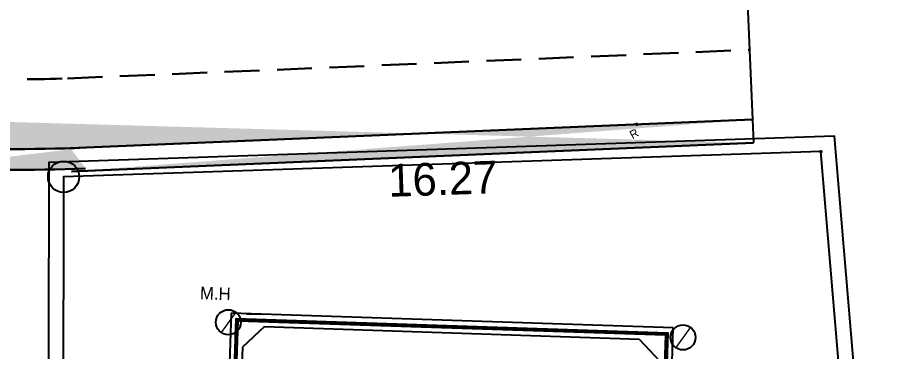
# Model space of a CAD drawing. Extents: x 151242 to 151523, y 158752 to 159354.
# Drawn here: x 151373.25 to 151391.81, y 159212.58 to 159219.77 of the extents above; entities that cross this region are included whole.
import ezdxf
from ezdxf.enums import TextEntityAlignment as Align

# ---------------------------------------------------------------- set-up
doc = ezdxf.new("R2010")
doc.units = 0
doc.header["$LTSCALE"] = 3
doc.header["$MEASUREMENT"] = 0
doc.header["$PDMODE"] = 2
doc.header["$PDSIZE"] = 0.03
for name, pattern in [('0181 00 ST MF 0100$0$HIDDEN', [0.375, 0.25, -0.125]), ('AUSGEZOGEN', [0]), ('SOLID_LINE', [0])]:
    doc.linetypes.add(name, pattern=pattern)
doc.layers.get('0').update_dxf_attribs({"linetype": 'CONTINUOUS'})
doc.layers.get('DEFPOINTS').update_dxf_attribs({"linetype": 'CONTINUOUS'})
for name, color, linetype in [('EBENE0', 7, 'AUSGEZOGEN'), ('ELEV', 1, 'CONTINUOUS'), ('Height', 7, 'CONTINUOUS'), ('Point Code', 7, 'CONTINUOUS'), ('Point_ID', 7, 'CONTINUOUS'), ('TEXTS', 1, 'CONTINUOUS')]:
    doc.layers.add(name, color=color, linetype=linetype)
doc.dimstyles.get("Standard").update_dxf_attribs({"dimtxt": 0.7, "dimasz": 0.5, "dimexe": 4.572, "dimexo": 1.5875, "dimgap": 0.01, "dimtad": 1, "dimzin": 0, "dimdsep": 46, "dimtxsty": 'Standard', "dimcen": 2.286, "dimse1": 1, "dimse2": 1, "dimsd1": 1, "dimsd2": 1, "dimadec": 0, "dimazin": 0, "dimtfac": 1, "dimtdec": 4, "dimtofl": 0, "dimtmove": 0, "dimatfit": 3, "dimfxl": 1, "dimtolj": 1, "dimtzin": 0, "dimarcsym": 0})

# ---------------------------------------------------------------- blocks, each defined once
blk = doc.blocks.new('*D893')
at = {"layer": 'DEFPOINTS', "color": 0, "transparency": 16777216}
for p in [(151374.245, 159216.341, 260.069), (151374.217, 159200.524, 260.069), (151374.821, 159200.523)]:
    blk.add_point(p, dxfattribs=at)
at = {"color": 0, "transparency": 16777216, "insert": (151374.475, 159208.432), "char_height": 0.7, "attachment_point": 5, "rotation": 89.8983}
blk.add_mtext('\\A1;15.82', dxfattribs=at)
blk = doc.blocks.new('*D894')
at = {"layer": 'DEFPOINTS', "color": 0, "transparency": 16777216}
for p in [(151390.505, 159216.882, 260.069), (151374.245, 159216.341, 260.069), (151390.528, 159216.205)]:
    blk.add_point(p, dxfattribs=at)
at = {"color": 0, "transparency": 16777216, "insert": (151382.385, 159216.294), "char_height": 0.7, "attachment_point": 5, "rotation": 1.9063}
blk.add_mtext('\\A1;16.27', dxfattribs=at)

msp = doc.modelspace()

# ---------------------------------------------------------------- hatches: boundary and pattern name
at = {"lineweight": 13}
h = msp.add_hatch(dxfattribs=at)
h.set_pattern_fill('ANSI36', color=8, scale=0.896)
h.set_pattern_definition([(45, (15300.7947, 16592.1553), (1.50868303, 5.53183777), [7.112, -1.4224, 0, -1.4224])])
h.paths.add_polyline_path([(151377.939, 159213.435, 0.612099), (151377.513, 159213.217, 0.240619), (151377.624, 159212.999)])
h = msp.add_hatch(dxfattribs=at)
h.set_pattern_fill('ANSI36', color=8, scale=0.896)
h.set_pattern_definition([(45, (15310.557, 16591.8307), (1.50868303, 5.53183777), [7.112, -1.4224, 0, -1.4224])])
h.paths.add_polyline_path([(151387.701, 159213.11, 0.612099), (151387.275, 159212.892, 0.240619), (151387.386, 159212.675)])
at = {"layer": 'TEXTS'}
h = msp.add_hatch(dxfattribs=at)
h.set_pattern_fill('AR-HBONE', color=2, scale=0.05)
edge = h.paths.add_edge_path()
edge.add_line((151353.087, 159218.078), (151372.252, 159216.971))
edge.add_line((151353.058, 159217.579), (151372.223, 159216.471))
edge.add_arc((151373.257, 159251.336), 34.4, 266.6929, 272.4005)
edge.add_arc((151373.242, 159251.691), 35.2, 266.6929, 272.4005)
edge.add_line((151374.392, 159216.954), (151389.035, 159217.568))
edge.add_line((151374.413, 159216.454), (151389.056, 159217.068))

# ---------------------------------------------------------------- linework, layer by layer
at = {"color": 9, "lineweight": 13}
for p, q in [((151377.939, 159213.435, 486.171), (151377.624, 159212.999, 486.171)), ((151387.701, 159213.11, 486.171), (151387.386, 159212.675, 486.171))]:
    msp.add_line(p, q, dxfattribs=at)
at = {"color": 2}
msp.add_circle((151374.245, 159216.341, 162.543), 0.336, dxfattribs=at)
at = {"color": 0, "linetype": 'SOLID_LINE'}
for p in [(151386.55, 159217.467, 161.576), (151390.505, 159216.882, 161.062)]:
    msp.add_point(p, dxfattribs=at)
at = {"layer": 'EBENE0', "color": 8, "linetype": 'AUSGEZOGEN'}
for p, q in [((151377.84, 159213.411, 712.988), (151377.524, 159203.918, 712.988)), ((151387.332, 159213.095, 712.988), (151377.84, 159213.411, 712.988)), ((151387.332, 159213.095, 712.988), (151377.84, 159213.411, 712.988)), ((151378.172, 159213.4, 712.988), (151378.53, 159213.388, 712.988)), ((151378.547, 159213.118, 712.988), (151378.085, 159212.685, 712.988)), ((151378.547, 159213.118, 712.988), (151378.085, 159212.685, 712.988)), ((151386.607, 159212.85, 712.988), (151378.547, 159213.118, 712.988)), ((151386.607, 159212.85, 712.988), (151378.547, 159213.118, 712.988)), ((151387.017, 159203.603, 712.988), (151387.332, 159213.095, 712.988)), ((151387.017, 159203.603, 712.988), (151387.332, 159213.095, 712.988)), ((151386.607, 159212.85, 712.988), (151387.04, 159212.388, 712.988)), ((151386.607, 159212.85, 712.988), (151387.04, 159212.388, 712.988)), ((151378.085, 159212.685, 712.988), (151377.817, 159204.626, 712.988))]:
    msp.add_line(p, q, dxfattribs=at)
at = {"layer": 'ELEV', "color": 8, "elevation": 712.988}
for points in [[(151377.64, 159204.027), (151377.948, 159213.295), (151387.217, 159212.987), (151386.908, 159203.718)], [(151377.663, 159204.048), (151377.97, 159213.272), (151387.194, 159212.965), (151386.887, 159203.741)], [(151377.686, 159204.07), (151377.991, 159213.249), (151387.17, 159212.944), (151386.865, 159203.765)]]:
    msp.add_lwpolyline(points, close=True, dxfattribs=at)
at = {"layer": 'Height', "color": 4, "linetype": 'SOLID_LINE', "elevation": 162.543, "flags": 128}
msp.add_lwpolyline([(151391.81, 159198.709), (151390.526, 159202), (151391.456, 159209.404), (151390.798, 159217.212), (151373.925, 159216.65), (151373.896, 159200.23)], close=True, dxfattribs=at)
msp.add_lwpolyline([(151391.325, 159199.071), (151391.325, 159199.071), (151390.198, 159201.96), (151391.134, 159209.41), (151390.505, 159216.882), (151374.245, 159216.341), (151374.245, 159216.341), (151374.217, 159200.524), (151374.217, 159200.524), (151391.325, 159199.071)], dxfattribs=at)
at = {"layer": 'Height', "color": 4, "linetype": 'SOLID_LINE'}
for centre in [(151377.782, 159213.217, 486.171), (151387.544, 159212.892, 486.171)]:
    msp.add_circle(centre, 0.269, dxfattribs=at)
at = {"layer": 'TEXTS', "color": 0, "linetype": '0181 00 ST MF 0100$0$HIDDEN', "lineweight": 30}
msp.add_line((151374.33, 159218.452), (151388.972, 159219.066), dxfattribs=at)
at = {"layer": 'TEXTS', "color": 3, "lineweight": 30}
msp.add_line((151374.392, 159216.954), (151389.035, 159217.568), dxfattribs=at)
at = {"layer": 'TEXTS', "color": 6, "lineweight": 30}
msp.add_line((151374.413, 159216.454), (151389.056, 159217.068), dxfattribs=at)
at = {"layer": 'TEXTS', "color": 2}
msp.add_lwpolyline([(151388.888, 159221.064), (151388.909, 159220.565), (151389.035, 159217.568), (151389.056, 159217.068)], dxfattribs=at)
at = {"layer": 'TEXTS', "color": 0, "linetype": '0181 00 ST MF 0100$0$HIDDEN', "lineweight": 30}
msp.add_arc((151373.492, 159238.435), 20, 266.6929, 272.4005, dxfattribs=at)
at = {"layer": 'TEXTS', "color": 3, "lineweight": 30}
msp.add_arc((151373.257, 159251.336), 34.4, 266.6929, 272.4005, dxfattribs=at)
at = {"layer": 'TEXTS', "color": 6, "lineweight": 30}
msp.add_arc((151373.242, 159251.691, -97.526), 35.2, 266.6929, 272.4005, dxfattribs=at)

# ---------------------------------------------------------------- texts
at = {"layer": 'Point Code', "color": 5, "linetype": 'SOLID_LINE'}
msp.add_text('R', height=0.18, rotation=28.5317, dxfattribs=at).set_placement((151386.526, 159217.386, 161.576), align=Align.TOP_RIGHT)
at = {"layer": 'Point_ID', "color": 1, "linetype": 'SOLID_LINE'}
msp.add_text('M.H', height=0.2688, rotation=358.0956, dxfattribs=at).set_placement((151377.827, 159213.69, 486.171), align=Align.RIGHT)

# ---------------------------------------------------------------- dimensions: what is measured, and where the dimension line sits
at = {"color": 3}
for p2, distance, picture, middle in [((151390.505, 159216.882, 162.543), -0.678, '*D894', (151382.385, 159216.294, -97.526)), ((151374.217, 159200.524, 162.543), 0.605, '*D893', (151374.475, 159208.432, -97.526))]:
    dim = msp.add_aligned_dim(p1=(151374.245, 159216.341, 162.543), p2=p2, distance=distance, dimstyle='Standard', dxfattribs=at)
    dim.commit()
    dim.dimension.update_dxf_attribs({"geometry": picture, "text_midpoint": middle})

doc.saveas('drawing.dxf')
